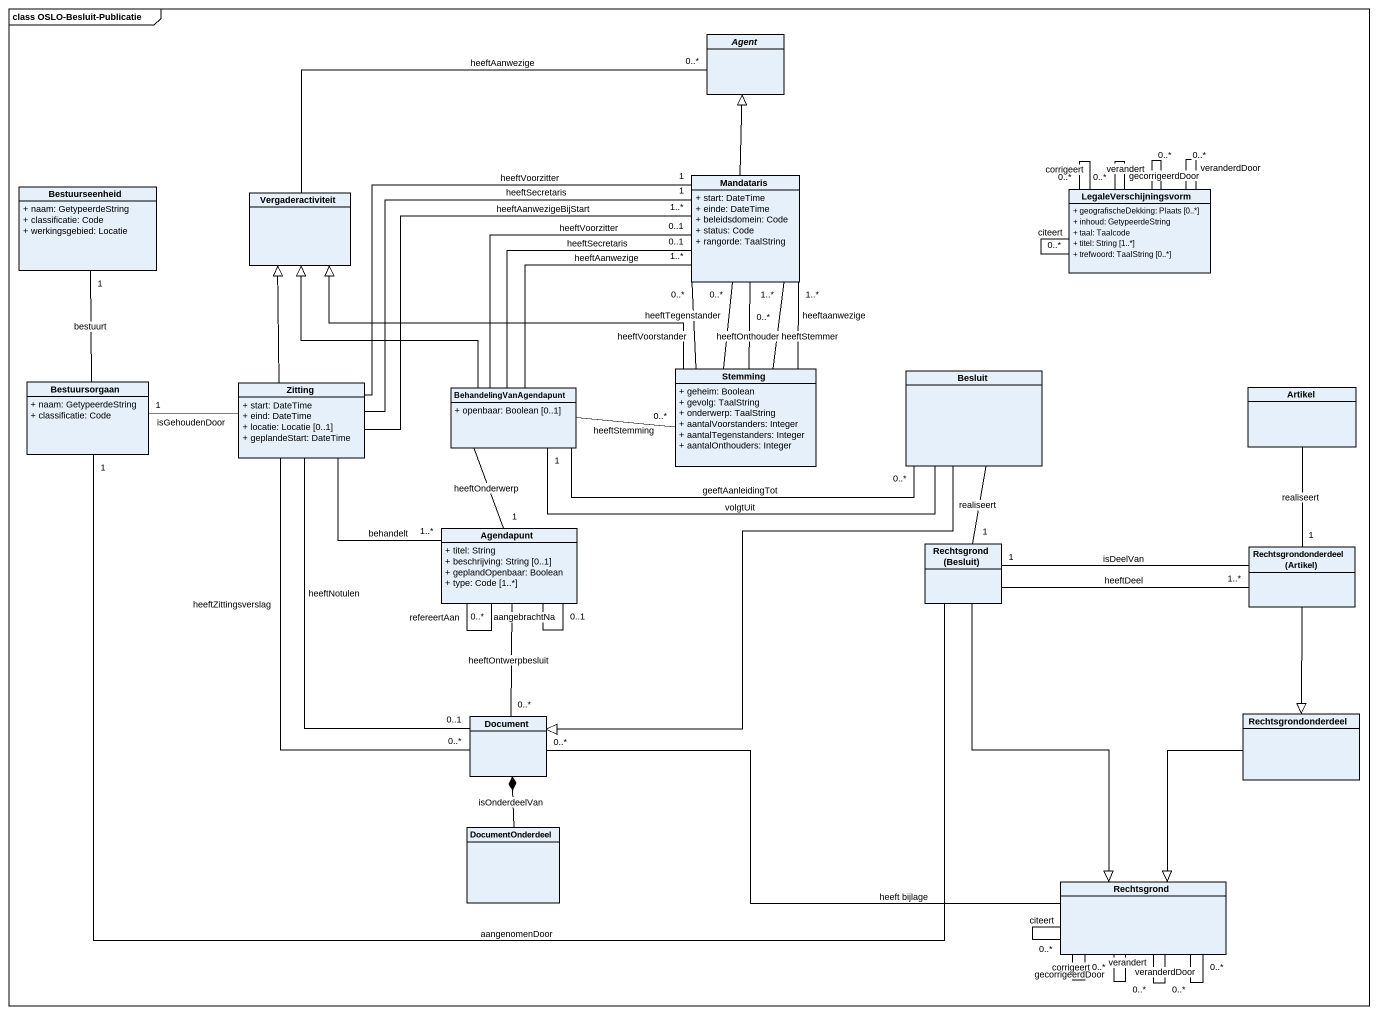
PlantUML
@startuml
mainframe class OSLO-Besluit-Publicatie
hide circle
hide empty members
skinparam classAttributeIconSize 0
abstract class "Agent" as Agent_
class Mandataris {
  + start: DateTime
  + einde: DateTime
  + beleidsdomein: Code
  + status: Code
  + rangorde: TaalString
}
class Bestuurseenheid {
  + naam: GetypeerdeString
  + classificatie: Code
  + werkingsgebied: Locatie
}
class Vergaderactiviteit
class LegaleVerschijningsvorm {
  + geografischeDekking: Plaats [0..*]
  + inhoud: GetypeerdeString
  + taal: Taalcode
  + titel: String [1..*]
  + trefwoord: TaalString [0..*]
}
class Stemming {
  + geheim: Boolean
  + gevolg: TaalString
  + onderwerp: TaalString
  + aantalVoorstanders: Integer
  + aantalTegenstanders: Integer
  + aantalOnthouders: Integer
}
class Besluit
class Bestuursorgaan {
  + naam: GetypeerdeString
  + classificatie: Code
}
class Zitting {
  + start: DateTime
  + eind: DateTime
  + locatie: Locatie [0..1]
  + geplandeStart: DateTime
}
class BehandelingVanAgendapunt {
  + openbaar: Boolean [0..1]
}
class Artikel
class Agendapunt {
  + titel: String
  + beschrijving: String [0..1]
  + geplandOpenbaar: Boolean
  + type: Code [1..*]
}
class "Rechtsgrond (Besluit)" as Rechtsgrond_Besluit
class "Rechtsgrondonderdeel (Artikel)" as Rechtsgrondonderdeel_Artikel
class Document
class Rechtsgrondonderdeel
class DocumentOnderdeel
class Rechtsgrond
Mandataris -up-|> Agent_
Vergaderactiviteit -right- "0..*" Agent_ : heeftAanwezige
LegaleVerschijningsvorm -- "0..*" LegaleVerschijningsvorm : gecorrigeerdDoor
LegaleVerschijningsvorm -- "0..*" LegaleVerschijningsvorm : veranderdDoor
LegaleVerschijningsvorm -- "0..*" LegaleVerschijningsvorm : corrigeert
LegaleVerschijningsvorm -- "0..*" LegaleVerschijningsvorm : verandert
LegaleVerschijningsvorm -- "0..*" LegaleVerschijningsvorm : citeert
Stemming -up- "1..*" Mandataris : heeftStemmer
Stemming -up- "0..*" Mandataris : heeftTegenstander
Stemming -up- "0..*" Mandataris : heeftOnthouder
Stemming -up- "0..*" Mandataris : heeftVoorstander
Stemming -up- "1..*" Mandataris : heeftaanwezige
Stemming -left-|> Vergaderactiviteit
Besluit -left- "1" BehandelingVanAgendapunt : volgtUit
Besluit -- "1" Rechtsgrond_Besluit : realiseert
Besluit --|> Document
Bestuursorgaan -up- "1" Bestuurseenheid : bestuurt
Zitting -right- "1..*" Mandataris : heeftAanwezigeBijStart
Zitting -right- "1" Mandataris : heeftSecretaris
Zitting -right- "1" Mandataris : heeftVoorzitter
Zitting -up-|> Vergaderactiviteit
Zitting -left- "1" Bestuursorgaan : isGehoudenDoor
Zitting -- "1..*" Agendapunt : behandelt
Zitting -- "0..*" Document : heeftZittingsverslag
Zitting -- "0..1" Document : heeftNotulen
BehandelingVanAgendapunt -up- "1..*" Mandataris : heeftAanwezige
BehandelingVanAgendapunt -up- "0..1" Mandataris : heeftSecretaris
BehandelingVanAgendapunt -up- "0..1" Mandataris : heeftVoorzitter
BehandelingVanAgendapunt -up-|> Vergaderactiviteit
BehandelingVanAgendapunt -right- "0..*" Stemming : heeftStemming
BehandelingVanAgendapunt -right- "0..*" Besluit : geeftAanleidingTot
BehandelingVanAgendapunt -- "1" Agendapunt : heeftOnderwerp
Artikel -- "1" Rechtsgrondonderdeel_Artikel : realiseert
Agendapunt -- "0..*" Agendapunt : refereertAan
Agendapunt -- "0..1" Agendapunt : aangebrachtNa
Agendapunt -- "0..*" Document : heeftOntwerpbesluit
Rechtsgrond_Besluit -left- "1" Bestuursorgaan : aangenomenDoor
Rechtsgrond_Besluit -right- "1..*" Rechtsgrondonderdeel_Artikel : heeftDeel
Rechtsgrond_Besluit --|> Rechtsgrond
Rechtsgrondonderdeel_Artikel -left- "1" Rechtsgrond_Besluit : isDeelVan
Rechtsgrondonderdeel_Artikel --|> Rechtsgrondonderdeel
Rechtsgrondonderdeel --|> Rechtsgrond
DocumentOnderdeel -up-* Document : isOnderdeelVan
Rechtsgrond -left- "0..*" Document : heeft bijlage
Rechtsgrond -- "0..*" Rechtsgrond : veranderdDoor
Rechtsgrond -- "0..*" Rechtsgrond : corrigeert
Rechtsgrond -- "0..*" Rechtsgrond : citeert
Rechtsgrond -- "0..*" Rechtsgrond : verandert
Rechtsgrond -- "0..*" Rechtsgrond : gecorrigeerdDoor
@enduml
